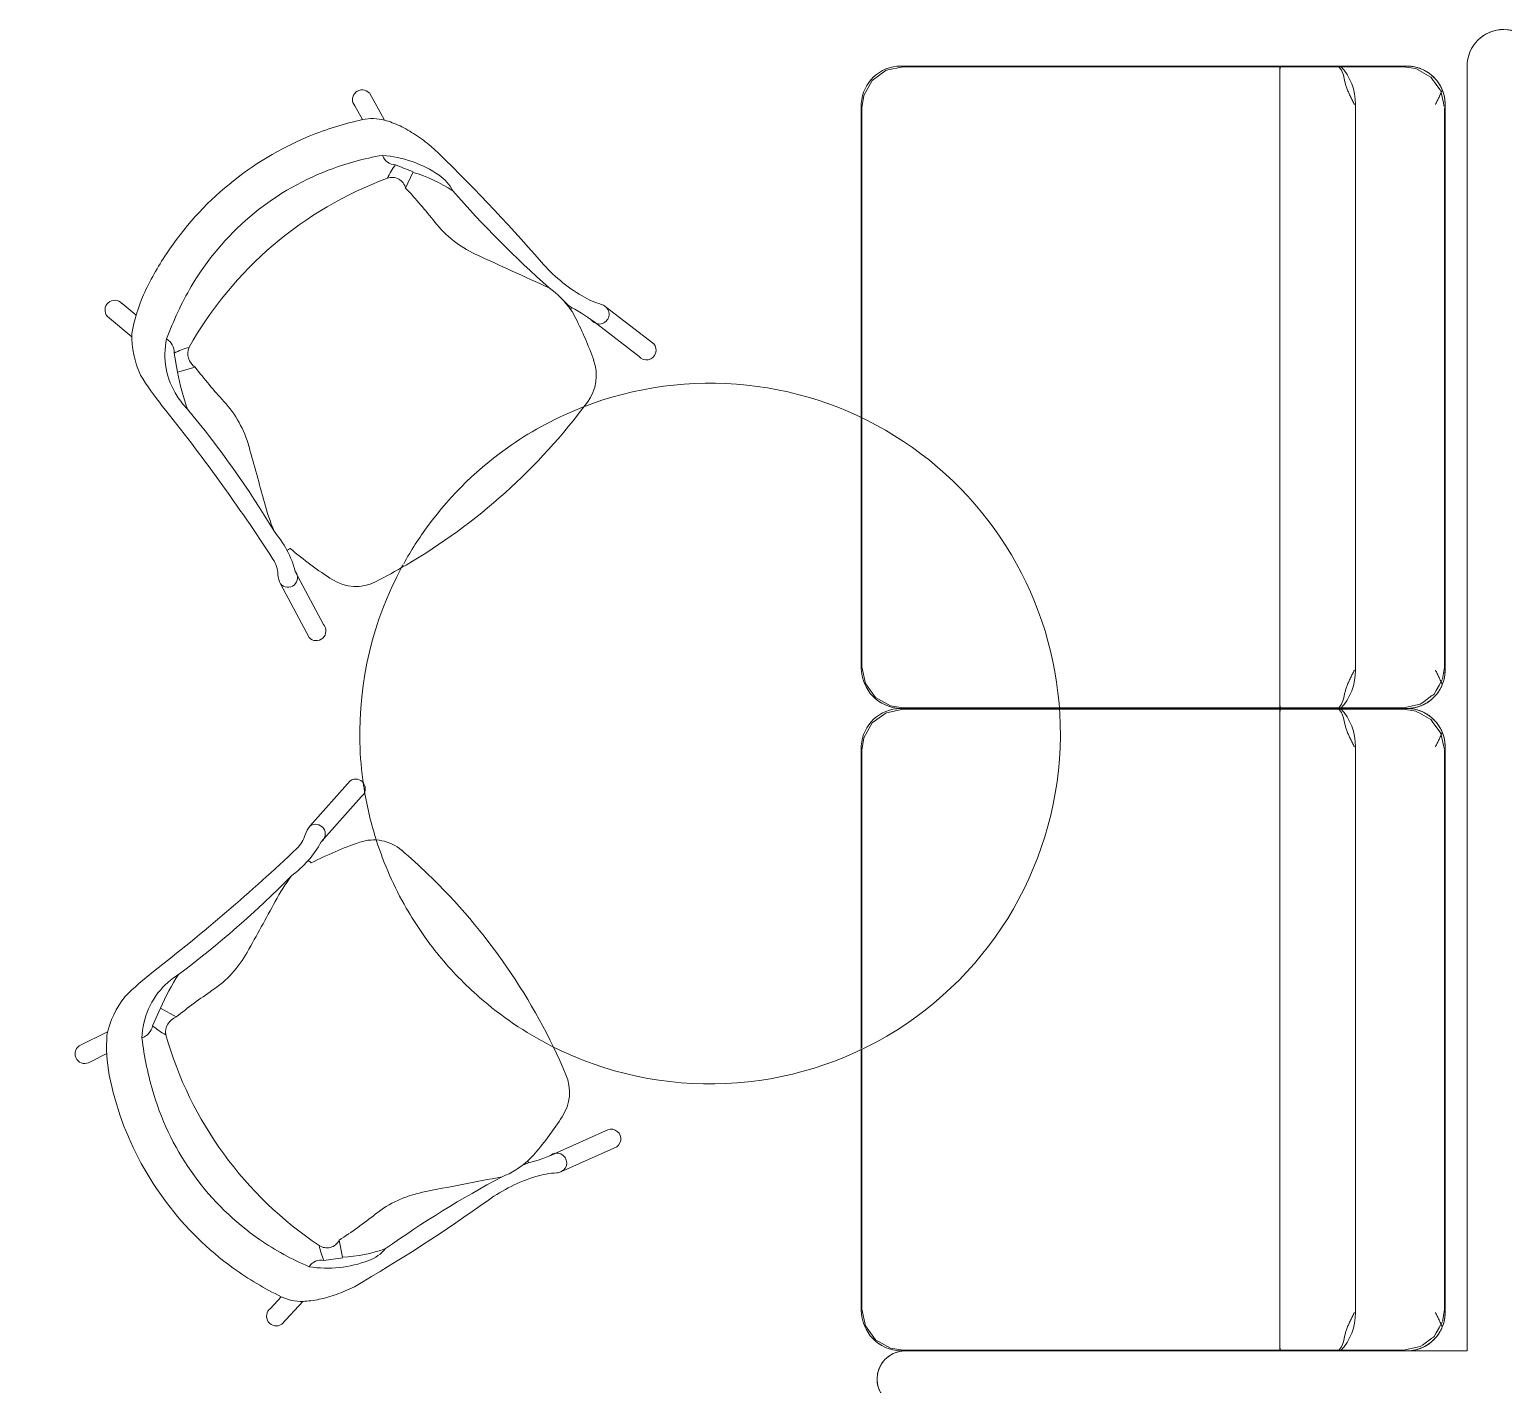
# Model space of a CAD drawing. Header units: inches. Extents: x 29752 to 31446, y 4278 to 5722.
# Drawn here: x 31220.4 to 31296.2, y 4448.1 to 4517.7 of the extents above; entities that cross this region are included whole.
import ezdxf

# ---------------------------------------------------------------- set-up
doc = ezdxf.new("R2010")
doc.units = ezdxf.units.IN
doc.header["$MEASUREMENT"] = 0
doc.layers.add('I-FURN', color=30, linetype='Continuous', lineweight=9)

# ---------------------------------------------------------------- blocks, each defined once
blk = doc.blocks.new('Laura-Lounge_SQ_Seat-Davis_Furniture- - LA-1000-V45-FIRST FLOOR POWER _ SIGNAL')
at = {"layer": 'I-FURN'}
for p, q in [((31.031, 0), (1.968, 0)), ((31.031, 0), (1.968, 0)), ((0.57, -0.735), (0.299, -1.21)), ((0.659, -0.67), (0.57, -0.735)), ((0.918, -0.48), (0.672, -0.661)), ((1.223, -0.258), (0.932, -0.471)), ((1.284, -0.213), (1.227, -0.255)), ((1.895, -0.083), (1.284, -0.213)), ((2.067, -0.046), (1.899, -0.082)), ((31.032, 0), (1.968, 0)), ((30.852, -0.029), (2.148, -0.029)), ((30.897, -0.036), (30.852, -0.029)), ((31.19, -0.081), (30.9, -0.036)), ((31.493, -0.128), (31.194, -0.082)), ((31.772, -0.287), (31.526, -0.147)), ((32.069, -0.457), (31.778, -0.291)), ((32.261, -0.566), (32.081, -0.464)), ((32.328, -0.658), (32.261, -0.566)), ((32.702, -1.17), (32.341, -0.676)), ((0, -1.968), (0, -27.969)), ((0, -1.969), (0, -5.558)), ((0.032, -2.144), (0.032, -8.427)), ((32.967, -8.427), (32.967, -2.144)), ((33, -27.969), (33, -1.968)), ((33, -5.558), (33, -1.969)), ((1.968, -4.602), (31.031, -4.602)), ((0, -8.419), (0, -5.558)), ((33, -5.558), (33, -8.419)), ((0, -8.5), (33, -8.5)), ((0.032, -8.427), (0.032, -27.856)), ((32.685, -8.5), (0.315, -8.5)), ((32.967, -19.87), (32.967, -8.427)), ((32.967, -27.856), (32.967, -19.87)), ((31.716, -29.787), (32.43, -29.265)), ((1.914, -30), (30.914, -30)), ((2.148, -29.971), (18.13, -29.971)), ((18.13, -29.971), (30.852, -29.971)), ((30.852, -29.971), (31.716, -29.787))]:
    blk.add_line(p, q, dxfattribs=at)
at = {"layer": 'I-FURN', "flags": 128}
for points in [[(0.283, -1.238), (0.132, -1.503), (0.032, -2.144)], [(32.967, -2.144), (32.783, -1.28), (32.716, -1.189)], [(0, -5.558), (0.054, -5.44), (0.215, -5.328), (0.472, -5.228), (0.813, -5.147)], [(32.187, -5.147), (32.528, -5.228), (32.785, -5.328), (32.946, -5.44), (33, -5.558)], [(0.315, -8.5), (0.245, -8.498), (0.178, -8.492), (0.119, -8.482), (0.069, -8.469), (0.031, -8.454), (0.008, -8.437), (0, -8.419)], [(33, -8.419), (32.992, -8.437), (32.969, -8.454), (32.931, -8.469), (32.881, -8.482), (32.822, -8.492), (32.755, -8.498), (32.685, -8.5)], [(0.032, -27.856), (0.217, -28.72), (0.739, -29.434), (1.507, -29.872), (2.148, -29.971)], [(32.43, -29.265), (32.868, -28.497), (32.967, -27.856)]]:
    blk.add_lwpolyline(points, dxfattribs=at)
at = {"layer": 'I-FURN'}
for centre, radius, start, end in [((31.031, -1.969), 1.969, 87.89843, 90), ((1.968, -1.968), 1.968, 90, 180), ((1.968, -1.969), 1.968, 134.13233, 145.97646), ((1.968, -1.969), 1.968, 122.34583, 131.51933), ((1.968, -1.969), 1.968, 119.88647, 122.30749), ((1.968, -1.969), 1.968, 116.61656, 118.57006), ((1.968, -1.969), 1.968, 112.41913, 116.61656), ((1.968, -1.969), 1.968, 105.95432, 111.12118), ((1.968, -1.969), 1.968, 98.50214, 103.7157), ((1.968, -1.969), 1.968, 92.13461, 98.47139), ((1.968, -1.969), 1.968, 90, 92.10984), ((31.032, -1.968), 1.968, 360, 90), ((31.031, -1.969), 1.969, 81.54696, 87.89003), ((31.031, -1.969), 1.969, 76.28518, 81.5281), ((31.031, -1.969), 1.969, 68.88577, 74.04967), ((31.031, -1.969), 1.969, 63.38514, 67.58091), ((31.031, -1.969), 1.969, 61.43166, 63.38514), ((31.031, -1.969), 1.969, 57.69247, 60.11464), ((31.031, -1.969), 1.969, 48.48087, 57.65412), ((31.031, -1.969), 1.969, 34.0283, 45.87115), ((1.968, -7.51), 2.908, 90, 132.59679), ((31.031, -7.51), 2.908, 47.40399, 90), ((2.035, -27.969), 2.035, 180, 266.57718), ((30.914, -27.913), 2.087, 270, 358.46991)]:
    blk.add_arc(centre, radius, start, end, dxfattribs=at)
for points in [[(31.031, 0), (31.094, 0), (31.22, -0.006), (31.407, -0.033), (31.593, -0.079), (31.716, -0.122), (31.777, -0.146)], [(1.223, -0.146), (1.284, -0.122), (1.407, -0.079), (1.593, -0.033), (1.78, -0.006), (1.906, 0), (1.968, 0)], [(1.968, -0.5), (1.906, -0.468), (1.78, -0.405), (1.593, -0.313), (1.407, -0.225), (1.284, -0.172), (1.223, -0.146)], [(31.777, -0.146), (31.716, -0.172), (31.593, -0.225), (31.407, -0.313), (31.22, -0.405), (31.094, -0.468), (31.031, -0.5)], [(0, -1.969), (0, -1.916), (0.004, -1.812), (0.023, -1.656), (0.054, -1.501), (0.098, -1.347), (0.156, -1.194), (0.204, -1.094), (0.23, -1.045)], [(0.23, -1.045), (0.233, -1.039), (0.236, -1.033), (0.24, -1.028)], [(0.24, -1.027), (0.263, -0.984), (0.289, -0.942), (0.315, -0.9)], [(32.685, -0.9), (32.711, -0.942), (32.737, -0.984), (32.76, -1.027)], [(32.76, -1.027), (32.764, -1.033), (32.767, -1.039), (32.77, -1.045)]]:
    blk.add_open_spline(points, degree=3, dxfattribs=at)
for points, knots in [([(1.223, -0.146), (1.116, -0.192), (0.965, -0.269), (0.787, -0.391), (0.665, -0.491), (0.554, -0.597), (0.421, -0.745), (0.281, -0.941), (0.154, -1.189), (0.035, -1.53), (0, -1.793), (0, -1.969)], [0, 0, 0, 0, 0.125, 0.1875, 0.25, 0.3125, 0.375, 0.5, 0.625, 0.75, 1, 1, 1, 1]), ([(33, -1.969), (33, -1.881), (32.988, -1.706), (32.935, -1.445), (32.846, -1.189), (32.719, -0.941), (32.579, -0.745), (32.446, -0.597), (32.335, -0.491), (32.213, -0.391), (32.035, -0.269), (31.884, -0.192), (31.777, -0.146)], [0, 0, 0, 0, 0.125, 0.25, 0.375, 0.5, 0.625, 0.6875, 0.75, 0.8125, 0.875, 1, 1, 1, 1]), ([(32.77, -1.045), (32.796, -1.094), (32.844, -1.194), (32.902, -1.347), (32.975, -1.604), (33, -1.812), (33, -1.969)], [0.1428571, 0.1428571, 0.1428571, 0.1428571, 0.2857143, 0.4285714, 0.5714286, 1, 1, 1, 1]), ([(0.813, -5.147), (0.872, -5.135), (0.963, -5.112), (1.088, -5.07), (1.184, -5.033), (1.28, -4.994), (1.409, -4.937), (1.573, -4.861), (1.77, -4.763), (1.903, -4.697), (1.968, -4.663)], [0, 0, 0, 0, 0.166667, 0.25, 0.333333, 0.416667, 0.5, 0.666667, 0.833333, 1, 1, 1, 1]), ([(31.031, -4.663), (31.097, -4.697), (31.23, -4.763), (31.427, -4.861), (31.591, -4.937), (31.72, -4.994), (31.816, -5.033), (31.912, -5.07), (32.037, -5.112), (32.128, -5.135), (32.187, -5.147)], [0, 0, 0, 0, 0.166667, 0.333333, 0.5, 0.583333, 0.666667, 0.75, 0.833333, 1, 1, 1, 1])]:
    blk.add_open_spline(points, degree=3, knots=knots, dxfattribs=at)
blk = doc.blocks.new('Laura-Lounge_SQ_Seat-Davis_Furniture- - LA-1000-V46-FIRST FLOOR POWER _ SIGNAL')
at = {"layer": 'I-FURN'}
for p, q in [((31.031, 0), (1.968, 0)), ((31.031, 0), (1.968, 0)), ((0.918, -0.48), (0.672, -0.661)), ((1.223, -0.258), (0.932, -0.471)), ((2.109, -0.037), (1.899, -0.082)), ((31.032, 0), (1.968, 0)), ((30.852, -0.029), (2.148, -0.029)), ((30.897, -0.036), (30.852, -0.029)), ((31.19, -0.081), (30.9, -0.036)), ((31.493, -0.128), (31.194, -0.082)), ((31.772, -0.287), (31.526, -0.147)), ((32.069, -0.457), (31.778, -0.291)), ((32.261, -0.566), (32.081, -0.464)), ((32.328, -0.658), (32.261, -0.566)), ((32.702, -1.17), (32.341, -0.676)), ((0.283, -1.238), (0.164, -1.448)), ((0, -1.968), (0, -27.969)), ((0, -1.969), (0, -5.558)), ((0.032, -2.144), (0.032, -8.427)), ((32.967, -8.427), (32.967, -2.144)), ((33, -27.742), (33, -1.968)), ((33, -5.558), (33, -1.969)), ((1.968, -4.602), (31.031, -4.602)), ((0, -8.419), (0, -5.558)), ((33, -5.558), (33, -8.419)), ((0, -8.5), (33, -8.5)), ((0.032, -8.427), (0.032, -19.863)), ((32.685, -8.5), (0.315, -8.5)), ((32.967, -27.856), (32.967, -8.427)), ((0.032, -19.863), (0.032, -27.856)), ((0.032, -27.856), (0.216, -28.713)), ((33, -27.969), (33, -27.742)), ((1.914, -30), (30.914, -30)), ((2.148, -29.971), (17.438, -29.971)), ((17.497, -29.971), (30.852, -29.971))]:
    blk.add_line(p, q, dxfattribs=at)
at = {"layer": 'I-FURN', "flags": 128}
for points in [[(0.659, -0.67), (0.57, -0.735), (0.299, -1.21)], [(1.895, -0.083), (1.284, -0.213), (1.227, -0.255)], [(0.162, -1.45), (0.132, -1.503), (0.032, -2.144)], [(32.967, -2.144), (32.783, -1.28), (32.716, -1.189)], [(0, -5.558), (0.054, -5.44), (0.215, -5.328), (0.472, -5.228), (0.813, -5.147)], [(32.187, -5.147), (32.528, -5.228), (32.785, -5.328), (32.946, -5.44), (33, -5.558)], [(0.315, -8.5), (0.245, -8.498), (0.178, -8.492), (0.119, -8.482), (0.069, -8.469), (0.031, -8.454), (0.008, -8.437), (0, -8.419)], [(33, -8.419), (32.992, -8.437), (32.969, -8.454), (32.931, -8.469), (32.881, -8.482), (32.822, -8.492), (32.755, -8.498), (32.685, -8.5)], [(30.852, -29.971), (31.716, -29.787), (32.43, -29.265), (32.868, -28.497), (32.967, -27.856)], [(0.217, -28.72), (0.739, -29.434), (1.507, -29.872), (2.148, -29.971)]]:
    blk.add_lwpolyline(points, dxfattribs=at)
at = {"layer": 'I-FURN'}
for centre, radius, start, end in [((31.031, -1.969), 1.969, 87.89843, 90), ((1.968, -1.968), 1.968, 90, 180), ((1.968, -1.969), 1.968, 134.13233, 145.97646), ((1.968, -1.969), 1.968, 122.34583, 131.51933), ((1.968, -1.969), 1.968, 119.88647, 122.30749), ((1.968, -1.969), 1.968, 116.61656, 118.57006), ((1.968, -1.969), 1.968, 112.41913, 116.61656), ((1.968, -1.969), 1.968, 105.95432, 111.12118), ((1.968, -1.969), 1.968, 98.50214, 103.7157), ((1.968, -1.969), 1.968, 92.13461, 98.47139), ((1.968, -1.969), 1.968, 90, 92.10984), ((31.032, -1.968), 1.968, 360, 90), ((31.031, -1.969), 1.969, 81.54696, 87.89003), ((31.031, -1.969), 1.969, 76.28518, 81.5281), ((31.031, -1.969), 1.969, 68.88577, 74.04967), ((31.031, -1.969), 1.969, 63.38514, 67.58091), ((31.031, -1.969), 1.969, 61.43166, 63.38514), ((31.031, -1.969), 1.969, 57.69247, 60.11464), ((31.031, -1.969), 1.969, 48.48087, 57.65412), ((31.031, -1.969), 1.969, 34.0283, 45.87115), ((1.968, -7.51), 2.908, 90, 132.59679), ((31.031, -7.51), 2.908, 47.40399, 90), ((2.035, -27.969), 2.035, 180, 266.57718), ((30.914, -27.913), 2.087, 270, 358.46991)]:
    blk.add_arc(centre, radius, start, end, dxfattribs=at)
for points in [[(31.031, 0), (31.094, 0), (31.22, -0.006), (31.407, -0.033), (31.593, -0.079), (31.716, -0.122), (31.777, -0.146)], [(1.223, -0.146), (1.284, -0.122), (1.407, -0.079), (1.593, -0.033), (1.78, -0.006), (1.906, 0), (1.968, 0)], [(1.968, -0.5), (1.906, -0.468), (1.78, -0.405), (1.593, -0.313), (1.407, -0.225), (1.284, -0.172), (1.223, -0.146)], [(31.777, -0.146), (31.716, -0.172), (31.593, -0.225), (31.407, -0.313), (31.22, -0.405), (31.094, -0.468), (31.031, -0.5)], [(0, -1.969), (0, -1.916), (0.004, -1.812), (0.023, -1.656), (0.054, -1.501), (0.098, -1.347), (0.137, -1.245), (0.159, -1.195)], [(0.159, -1.195), (0.16, -1.192), (0.161, -1.189), (0.162, -1.187)], [(0.162, -1.187), (0.182, -1.139), (0.204, -1.091), (0.23, -1.045)], [(0.23, -1.045), (0.233, -1.039), (0.236, -1.033), (0.24, -1.028)], [(0.24, -1.027), (0.263, -0.984), (0.289, -0.942), (0.315, -0.9)], [(32.685, -0.9), (32.711, -0.942), (32.737, -0.984), (32.76, -1.027)], [(32.76, -1.027), (32.764, -1.033), (32.767, -1.039), (32.77, -1.045)]]:
    blk.add_open_spline(points, degree=3, dxfattribs=at)
for points, knots in [([(1.223, -0.146), (1.116, -0.192), (0.965, -0.269), (0.787, -0.391), (0.665, -0.491), (0.554, -0.597), (0.421, -0.745), (0.281, -0.941), (0.154, -1.189), (0.035, -1.53), (0, -1.793), (0, -1.969)], [0, 0, 0, 0, 0.125, 0.1875, 0.25, 0.3125, 0.375, 0.5, 0.625, 0.75, 1, 1, 1, 1]), ([(33, -1.969), (33, -1.881), (32.988, -1.706), (32.935, -1.445), (32.846, -1.189), (32.719, -0.941), (32.579, -0.745), (32.446, -0.597), (32.335, -0.491), (32.213, -0.391), (32.035, -0.269), (31.884, -0.192), (31.777, -0.146)], [0, 0, 0, 0, 0.125, 0.25, 0.375, 0.5, 0.625, 0.6875, 0.75, 0.8125, 0.875, 1, 1, 1, 1]), ([(32.77, -1.045), (32.796, -1.094), (32.844, -1.194), (32.902, -1.347), (32.975, -1.604), (33, -1.812), (33, -1.969)], [0.1428571, 0.1428571, 0.1428571, 0.1428571, 0.2857143, 0.4285714, 0.5714286, 1, 1, 1, 1]), ([(0.813, -5.147), (0.872, -5.135), (0.963, -5.112), (1.088, -5.07), (1.184, -5.033), (1.28, -4.994), (1.409, -4.937), (1.573, -4.861), (1.77, -4.763), (1.903, -4.697), (1.968, -4.663)], [0, 0, 0, 0, 0.166667, 0.25, 0.333333, 0.416667, 0.5, 0.666667, 0.833333, 1, 1, 1, 1]), ([(31.031, -4.663), (31.097, -4.697), (31.23, -4.763), (31.427, -4.861), (31.591, -4.937), (31.72, -4.994), (31.816, -5.033), (31.912, -5.07), (32.037, -5.112), (32.128, -5.135), (32.187, -5.147)], [0, 0, 0, 0, 0.166667, 0.333333, 0.5, 0.583333, 0.666667, 0.75, 0.833333, 1, 1, 1, 1])]:
    blk.add_open_spline(points, degree=3, knots=knots, dxfattribs=at)
blk = doc.blocks.new('MEZ-Round_Top-Davis_Furniture-2 - 36x36x29-R-6122991-FIRST FLOOR POWER _ SIGNAL')
at = {"layer": 'I-FURN'}
for start, end in [(90, 200.02968), (331.50196, 90), (200.02968, 213.15789), (317.36842, 331.50196), (213.15789, 232.10526), (307.89474, 317.36842), (232.10526, 239.53698), (298.42105, 307.89474), (239.72898, 240.11079), (240.11079, 270), (286.33562, 298.42105), (277.90681, 286.33562), (270, 276.99788), (277.07461, 277.90681)]:
    blk.add_arc((0, 0), 18, start, end, dxfattribs=at)
blk = doc.blocks.new('Furniture 23 - Furniture 1-6049926-FIRST FLOOR POWER _ SIGNAL')
at = {"layer": 'I-FURN'}
for p, q in [((31294.315, 4515.854), (31294.315, 4449.854)), ((31294.315, 4449.854), (31294.315, 4515.854)), ((31298.077, 4449.854), (31298.077, 4515.854)), ((31298.077, 4515.854), (31298.077, 4449.854)), ((31294.315, 4449.854), (31265.443, 4449.854)), ((31265.443, 4449.854), (31284.767, 4449.854)), ((31284.767, 4449.854), (31291.217, 4449.854)), ((31291.217, 4449.854), (31294.315, 4449.854)), ((31327.154, 4449.854), (31298.077, 4449.854)), ((31298.077, 4449.854), (31301.154, 4449.854)), ((31301.154, 4449.854), (31307.604, 4449.854)), ((31307.604, 4449.854), (31327.154, 4449.854)), ((31265.443, 4446.962), (31327.154, 4446.962)), ((31294.507, 4446.962), (31265.444, 4446.962)), ((31298.444, 4446.962), (31294.507, 4446.962)), ((31327.154, 4446.962), (31298.444, 4446.962))]:
    blk.add_line(p, q, dxfattribs=at)
for centre, radius, start, end in [((31296.196, 4515.854), 1.881, 0, 180), ((31296.196, 4515.854), 1.881, 90, 135), ((31296.196, 4515.854), 1.881, 30, 90), ((31296.196, 4515.854), 1.881, 135, 180), ((31296.196, 4515.854), 1.881, 0, 30), ((31265.443, 4448.408), 1.446, 90, 270), ((31265.443, 4448.408), 1.446, 105, 270), ((31265.443, 4448.408), 1.446, 90, 105), ((31327.154, 4448.408), 1.446, 270, 90), ((31327.154, 4448.408), 1.446, 60, 90), ((31327.154, 4448.408), 1.446, 15, 60), ((31327.154, 4448.408), 1.446, 345, 15), ((31327.154, 4448.408), 1.446, 270, 330), ((31327.154, 4448.408), 1.446, 330, 345)]:
    blk.add_arc(centre, radius, start, end, dxfattribs=at)
blk = doc.blocks.new('Steelcase Coalesse - LessThanFive - Seating - Chair - Chair-6256415-FIRST FLOOR POWER _ SIGNAL')
at = {"layer": 'I-FURN'}
for p, q in [((-8.844, 20.148), (-8.561, 18.541)), ((-7.683, 19.237), (-7.846, 20.164)), ((7.846, 20.156), (7.691, 19.358)), ((8.539, 18.605), (8.844, 20.175)), ((-7.453, 16.49), (-7.947, 15.633)), ((-7.947, 15.633), (-7.099, 15.243)), ((7.099, 15.243), (7.912, 15.617)), ((-10.966, 3.916), (-11.633, 0.874)), ((-10.635, 0.905), (-9.975, 3.916)), ((11.634, 0.895), (10.98, 3.97)), ((10.064, 3.573), (10.635, 0.884))]:
    blk.add_line(p, q, dxfattribs=at)
for centre, radius, start, end in [((0.055, 5.044), 16.228, 72.0733, 106.12276), ((-8.345, 20.156), 0.499, 0.9358, 180.9358), ((-0.009, 5.265), 15.998, 106.12276, 114.80176), ((0.141, 5.31), 15.948, 61.74402, 72.0733), ((8.345, 20.156), 0.499, 2.21119, 180), ((-2.912, 11.999), 8.67, 116.05195, 129.71692), ((0.044, 5.308), 13.998, 70.75977, 109.22877), ((6.53, 17.198), 2.452, 35.01807, 61.74402), ((-4.86, 15.463), 4.813, 138.264, 164.49361), ((1.112, 2.376), 17.119, 109.37067, 119.32249), ((-0.153, 4.816), 14.528, 59.18212, 70.6648), ((5.809, 14.356), 15.493, 171.10984, 178.30601), ((-4.91, 14.213), 3.887, 127.40522, 172.69183), ((-8.076, 17.055), 0.841, 317.77928, 17.01304), ((0.039, -2.006), 19.425, 69.91272, 110.22631), ((7.919, 17.024), 0.684, 156.92365, 230.54376), ((3.066, 13.054), 5.984, 15.26921, 45.09706), ((-8.241, 12.961), 3.615, 64.35621, 77.40594), ((-6.288, 15.472), 0.843, 117.41297, 195.80399), ((8.242, 12.96), 3.617, 102.08629, 115.04027), ((6.466, 15.568), 0.712, 332.79893, 69.91272), ((15.981, 20.434), 9.365, 204.8653, 210.85055), ((-79.637, 6.862), 89.597, 0.62094, 5.86928), ((3.067, 9.26), 12.725, 149.94667, 158.79463), ((20.049, 13.94), 27.18, 177.25364, 182.10848), ((-20.049, 13.94), 27.18, 357.89152, 2.74636), ((1.549, 11.45), 7.606, 16.20237, 33.21445), ((-109.205, 17.757), 99.572, 352.72117, 358.30601), ((-4.192, 14.121), 4.611, 172.69183, 183.21566), ((6.804, 14.074), 2.109, 346.23747, 15.26921), ((-59.399, 14.425), 50.607, 350.63722, 359.36278), ((-12.827, 12.73), 5.718, 335.30826, 2.10848), ((12.827, 12.73), 5.718, 177.89152, 204.69174), ((64.265, 14.397), 55.419, 180.85269, 188.1237), ((-254.116, 123.668), 271.289, 334.67744, 335.30826), ((254.116, 123.668), 271.289, 204.69174, 205.57245), ((2.117, 2.424), 12.182, 154.67744, 161.97966), ((18.474, 7.926), 8.52, 180.62094, 199.00109), ((-15.189, 6.233), 5.723, 347.87578, 359.59733), ((5.119, 5.462), 4.423, 354.03685, 14.44881), ((10.911, 5.538), 1.373, 176.81283, 200.92732), ((-12.018, 5.344), 1.595, 322.3628, 352.72117), ((-14.488, 6.082), 5.006, 334.36394, 347.87578), ((-9.347, 5.586), 0.608, 246.02247, 264.46231), ((9.552, 7.998), 19.196, 189.04219, 197.15112), ((5.675, 5.404), 3.864, 346.21039, 354.03685), ((9.347, 5.588), 0.61, 286.3413, 297.47963), ((0.407, 1.521), 9.872, 12, 20.92732), ((14.612, 6.596), 4.436, 199.00109, 213.04023), ((-9.85, 3.672), 1.143, 142.3628, 167.6372), ((-10.471, 3.917), 0.496, 180.10143, 359.88957), ((-9.565, 9.145), 19.557, 339.365, 346.21039), ((10.486, 3.865), 0.505, 174.21356, 12), ((10.38, 3.843), 0.614, 12, 33.04023), ((-6.68, 2.989), 2.209, 197.15112, 256.68931), ((6.576, 3.066), 2.308, 283.14671, 339.365), ((-11.134, 0.889), 0.499, 181.79182, 1.79182), ((0, 31.223), 31.223, 256.68931, 259.98619), ((0, 31.223), 31.223, 259.98619, 283.14671), ((11.134, 0.889), 0.499, 180.66051, 0.66051)]:
    blk.add_arc(centre, radius, start, end, dxfattribs=at)
blk.add_open_spline([(9.49, 16.024), (9.427, 16.369), (9.273, 17.019), (8.964, 17.883), (8.691, 18.378), (8.539, 18.605)], degree=3, dxfattribs=at)
blk = doc.blocks.new('Steelcase Coalesse - LessThanFive - Seating - Chair - Chair-6256414-FIRST FLOOR POWER _ SIGNAL')
at = {"layer": 'I-FURN'}
for p, q in [((-10.966, -3.916), (-11.633, -0.874)), ((-10.635, -0.905), (-9.975, -3.916)), ((10.064, -3.573), (10.635, -0.884)), ((11.634, -0.895), (10.98, -3.97)), ((-7.947, -15.633), (-7.099, -15.243)), ((-7.453, -16.49), (-7.947, -15.633)), ((7.099, -15.243), (7.912, -15.617)), ((-8.844, -20.148), (-8.561, -18.541)), ((8.539, -18.605), (8.844, -20.175)), ((-7.683, -19.237), (-7.846, -20.164)), ((7.846, -20.156), (7.691, -19.358))]:
    blk.add_line(p, q, dxfattribs=at)
for centre, radius, start, end in [((-11.134, -0.889), 0.499, 358.20818, 178.20818), ((0, -31.223), 31.223, 100.01381, 103.31069), ((0, -31.223), 31.223, 76.85329, 100.01381), ((11.134, -0.889), 0.499, 359.33949, 179.33949), ((-6.68, -2.989), 2.209, 103.31069, 162.84888), ((6.576, -3.066), 2.308, 20.635, 76.85329), ((-9.565, -9.145), 19.557, 13.78961, 20.635), ((9.552, -7.998), 19.196, 162.84888, 170.95781), ((-10.471, -3.917), 0.496, 0.11043, 179.89857), ((0.407, -1.521), 9.872, 339.07268, 348), ((10.486, -3.865), 0.505, 348, 185.78644), ((-9.85, -3.672), 1.143, 192.3628, 217.6372), ((-12.018, -5.344), 1.595, 7.27883, 37.6372), ((-14.488, -6.082), 5.006, 12.12422, 25.63606), ((5.675, -5.404), 3.864, 5.96315, 13.78961), ((14.612, -6.596), 4.436, 146.95977, 160.99891), ((10.38, -3.843), 0.614, 326.95977, 348), ((-109.205, -17.757), 99.572, 1.69399, 7.27883), ((-9.347, -5.586), 0.608, 95.53769, 113.97753), ((-15.189, -6.233), 5.723, 0.40267, 12.12422), ((5.119, -5.462), 4.423, 345.55119, 5.96315), ((9.347, -5.588), 0.61, 62.52037, 73.6587), ((10.911, -5.538), 1.373, 159.07268, 183.18717), ((18.474, -7.926), 8.52, 160.99891, 179.37906), ((-59.399, -14.425), 50.607, 0.63722, 9.36278), ((2.117, -2.424), 12.182, 198.02034, 205.32256), ((254.116, -123.668), 271.289, 154.42755, 155.30826), ((64.265, -14.397), 55.419, 171.8763, 179.14731), ((-254.116, -123.668), 271.289, 24.69174, 25.32256), ((-79.637, -6.862), 89.597, 354.13072, 359.37906), ((-12.827, -12.73), 5.718, 357.89152, 24.69174), ((12.827, -12.73), 5.718, 155.30826, 182.10848), ((20.049, -13.94), 27.18, 177.89152, 182.74636), ((-20.049, -13.94), 27.18, 357.25364, 2.10848), ((1.549, -11.45), 7.606, 326.78555, 343.79763), ((6.804, -14.074), 2.109, 344.73079, 13.76253), ((-4.192, -14.121), 4.611, 176.78434, 187.30817), ((3.067, -9.26), 12.725, 201.20537, 210.05333), ((5.809, -14.356), 15.493, 181.69399, 188.89016), ((-4.91, -14.213), 3.887, 187.30817, 232.59478), ((3.066, -13.054), 5.984, 314.90294, 344.73079), ((-6.288, -15.472), 0.843, 164.19601, 242.58703), ((6.466, -15.568), 0.712, 290.08728, 27.20107), ((15.981, -20.434), 9.365, 149.14945, 155.1347), ((-8.241, -12.961), 3.615, 282.59406, 295.64379), ((-8.076, -17.055), 0.841, 342.98696, 42.22072), ((0.039, 2.006), 19.425, 249.77369, 290.08728), ((8.242, -12.96), 3.617, 244.95973, 257.91371), ((7.919, -17.024), 0.684, 129.45624, 203.07635), ((-4.86, -15.463), 4.813, 195.50639, 221.736), ((1.112, -2.376), 17.119, 240.67751, 250.62933), ((-0.153, -4.816), 14.528, 289.3352, 300.81788), ((-2.912, -11.999), 8.67, 230.28308, 243.94805), ((0.044, -5.308), 13.998, 250.77123, 289.24023), ((6.53, -17.198), 2.452, 298.25598, 324.98193), ((0.141, -5.31), 15.948, 287.9267, 298.25598), ((-8.345, -20.156), 0.499, 179.0642, 359.0642), ((-0.009, -5.265), 15.998, 245.19824, 253.87724), ((8.345, -20.156), 0.499, 180, 357.78881), ((0.055, -5.044), 16.228, 253.87724, 287.9267)]:
    blk.add_arc(centre, radius, start, end, dxfattribs=at)
blk.add_open_spline([(9.49, -16.024), (9.427, -16.369), (9.273, -17.019), (8.964, -17.883), (8.691, -18.378), (8.539, -18.605)], degree=3, dxfattribs=at)

msp = doc.modelspace()

# ---------------------------------------------------------------- block references
at = {"layer": 'I-FURN'}
msp.add_blockref('Furniture 23 - Furniture 1-6049926-FIRST FLOOR POWER _ SIGNAL', (0, 0), dxfattribs=at)
for name, p, rotation in [('Steelcase Coalesse - LessThanFive - Seating - Chair - Chair-6256415-FIRST FLOOR POWER _ SIGNAL', (31244.237, 4493.373), 40.36944504281737), ('Laura-Lounge_SQ_Seat-Davis_Furniture- - LA-1000-V45-FIRST FLOOR POWER _ SIGNAL', (31293.186, 4515.854), 270.0000000000002), ('MEZ-Round_Top-Davis_Furniture-2 - 36x36x29-R-6122991-FIRST FLOOR POWER _ SIGNAL', (31255.415, 4481.565), 271.4636288798729), ('Laura-Lounge_SQ_Seat-Davis_Furniture- - LA-1000-V46-FIRST FLOOR POWER _ SIGNAL', (31293.186, 4482.854), 270.0000000000002), ('Steelcase Coalesse - LessThanFive - Seating - Chair - Chair-6256414-FIRST FLOOR POWER _ SIGNAL', (31244.485, 4470.26), 306.1301877423674)]:
    msp.add_blockref(name, p, dxfattribs=dict(at, rotation=rotation))

doc.saveas('drawing.dxf')
